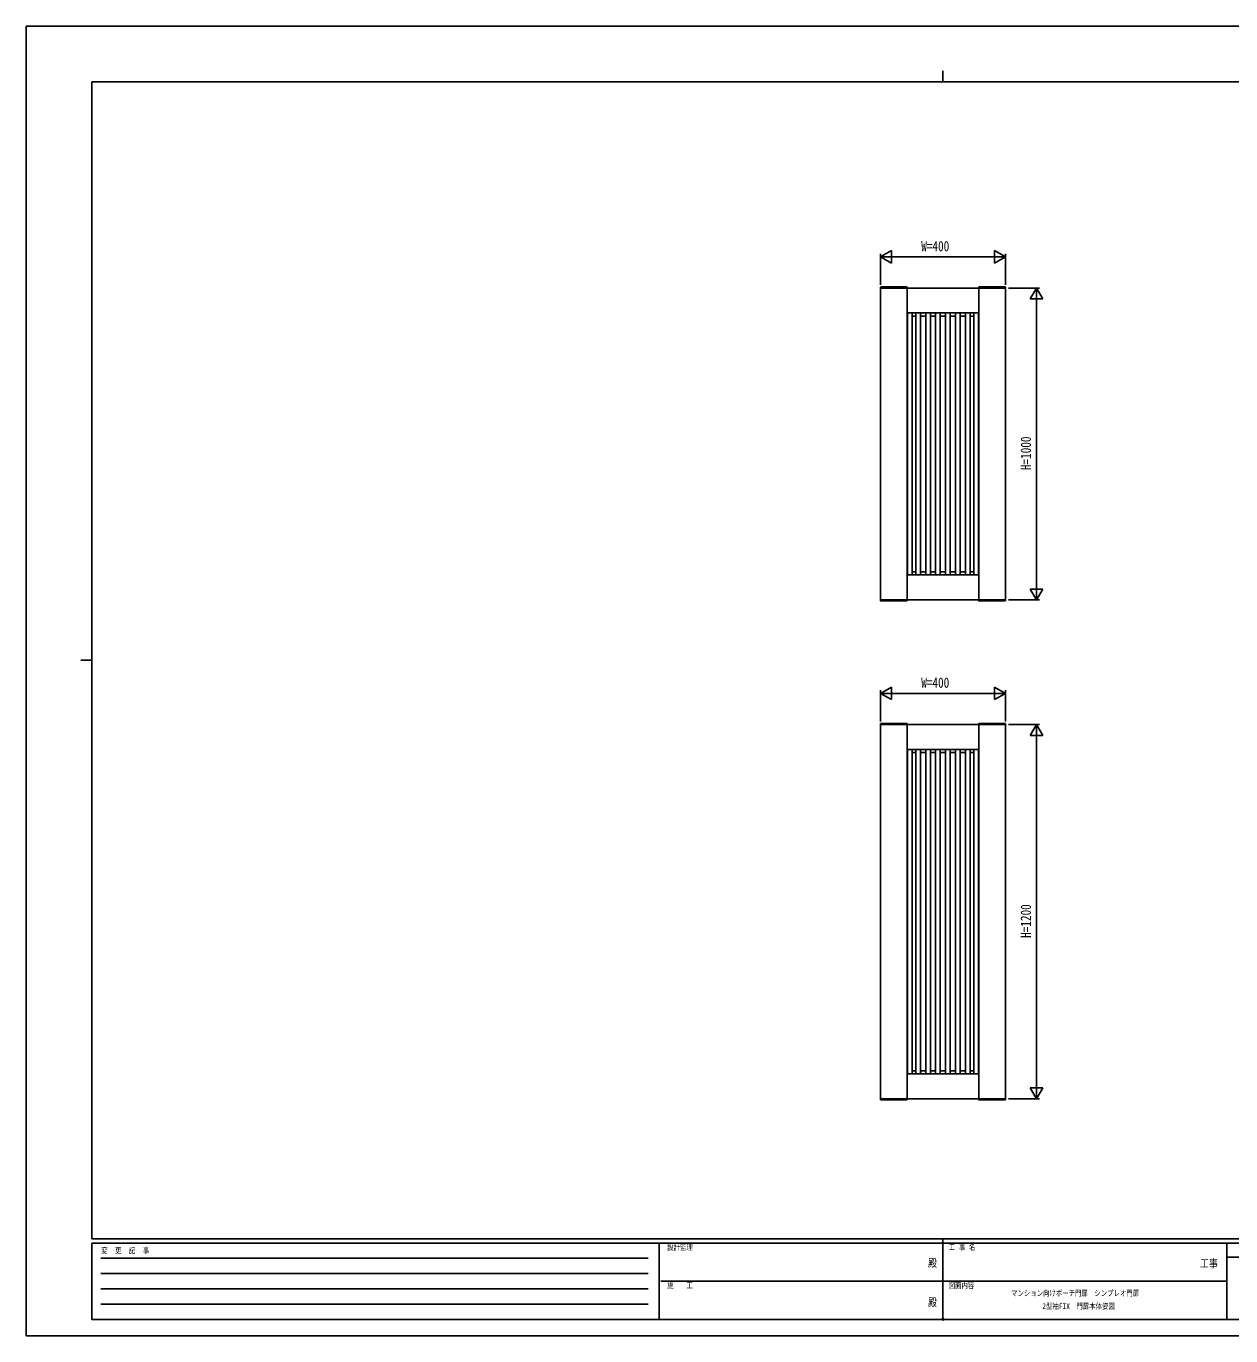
# Model space of a CAD drawing. Units: millimetres on the paper. Extents: x -390 to 385, y -288 to 288.
# Drawn here: x -389.5 to -3.2, y -288 to 132 of the extents above; entities that cross this region are included whole.
import ezdxf
from ezdxf.enums import TextEntityAlignment as Align

# ---------------------------------------------------------------- set-up
doc = ezdxf.new("R2010")
doc.units = ezdxf.units.MM
doc.header["$PDMODE"] = 32
doc.header["$PDSIZE"] = 0.5
for name, color, linetype in [('0-1_USER1', 3, 'Continuous'), ('0-2_YKK_A1', 4, 'Continuous'), ('0-3_YKK_D', 6, 'Continuous'), ('0-4_YKK_ZWAK', 7, 'Continuous')]:
    doc.layers.add(name, color=color, linetype=linetype)
doc.styles.add('ＭＳ ゴシック', font='')
doc.styles.get('ＭＳ ゴシック').set_extended_font_data('MS Gothic')

msp = doc.modelspace()

# ---------------------------------------------------------------- linework, layer by layer
at = {"layer": '0-2_YKK_A1'}
for p, q in [((-115.535, 48.287), (-115.549, 48.032)), ((-115.549, 48.032), (-106.949, 48.032)), ((-115.435, 48.382), (-107.062, 48.382)), ((-106.999, 48.032), (-106.999, -51.968)), ((-106.962, 48.287), (-106.949, 48.032)), ((-84.035, 48.287), (-84.049, 48.032)), ((-75.449, 48.032), (-84.049, 48.032)), ((-83.999, 48.032), (-83.999, -51.968)), ((-75.562, 48.382), (-83.935, 48.382)), ((-75.462, 48.287), (-75.449, 48.032)), ((-83.999, 40.032), (-106.999, 40.032)), ((-106.919, 39.032), (-106.999, 39.032)), ((-106.919, 40.032), (-106.919, -43.968)), ((-105.419, 40.032), (-105.419, -43.968)), ((-104.249, 39.032), (-105.419, 39.032)), ((-104.249, 40.032), (-104.249, -43.968)), ((-102.749, 40.032), (-102.749, -43.968)), ((-101.049, 39.032), (-102.749, 39.032)), ((-101.049, 40.032), (-101.049, -43.968)), ((-99.549, 40.032), (-99.549, -43.968)), ((-97.849, 39.032), (-99.549, 39.032)), ((-97.849, 40.032), (-97.849, -43.968)), ((-96.349, 40.032), (-96.349, -43.968)), ((-94.649, 39.032), (-96.349, 39.032)), ((-94.649, 40.032), (-94.649, -43.968)), ((-93.149, 40.032), (-93.149, -43.968)), ((-91.449, 39.032), (-93.149, 39.032)), ((-91.449, 40.032), (-91.449, -43.968)), ((-89.949, 40.032), (-89.949, -43.968)), ((-88.249, 39.032), (-89.949, 39.032)), ((-88.249, 40.032), (-88.249, -43.968)), ((-86.749, 40.032), (-86.749, -43.968)), ((-85.579, 39.032), (-86.749, 39.032)), ((-85.579, 40.032), (-85.579, -43.968)), ((-84.079, 40.032), (-84.079, -43.968)), ((-83.999, 39.032), (-84.079, 39.032)), ((-106.919, -42.968), (-106.999, -42.968)), ((-83.999, -43.968), (-106.999, -43.968)), ((-104.249, -42.968), (-105.419, -42.968)), ((-101.049, -42.968), (-102.749, -42.968)), ((-97.849, -42.968), (-99.549, -42.968)), ((-94.649, -42.968), (-96.349, -42.968)), ((-91.449, -42.968), (-93.149, -42.968)), ((-88.249, -42.968), (-89.949, -42.968)), ((-85.579, -42.968), (-86.749, -42.968)), ((-83.999, -42.968), (-84.079, -42.968)), ((-115.549, -51.968), (-106.949, -51.968)), ((-115.535, -52.223), (-115.549, -51.968)), ((-115.435, -52.318), (-107.062, -52.318)), ((-106.962, -52.223), (-106.949, -51.968)), ((-75.449, -51.968), (-84.049, -51.968)), ((-84.035, -52.223), (-84.049, -51.968)), ((-75.562, -52.318), (-83.935, -52.318)), ((-75.462, -52.223), (-75.449, -51.968)), ((-115.535, -91.713), (-115.549, -91.968)), ((-115.549, -91.968), (-106.949, -91.968)), ((-115.435, -91.618), (-107.062, -91.618)), ((-106.999, -91.968), (-106.999, -211.968)), ((-106.962, -91.713), (-106.949, -91.968)), ((-84.035, -91.713), (-84.049, -91.968)), ((-75.449, -91.968), (-84.049, -91.968)), ((-83.999, -91.968), (-83.999, -211.968)), ((-75.562, -91.618), (-83.935, -91.618)), ((-75.462, -91.713), (-75.449, -91.968)), ((-83.999, -99.968), (-106.999, -99.968)), ((-106.919, -99.968), (-106.919, -203.968)), ((-105.419, -99.968), (-105.419, -203.968)), ((-104.249, -99.968), (-104.249, -203.968)), ((-102.749, -99.968), (-102.749, -203.968)), ((-101.049, -99.968), (-101.049, -203.968)), ((-99.549, -99.968), (-99.549, -203.968)), ((-97.849, -99.968), (-97.849, -203.968)), ((-96.349, -99.968), (-96.349, -203.968)), ((-94.649, -99.968), (-94.649, -203.968)), ((-93.149, -99.968), (-93.149, -203.968)), ((-91.449, -99.968), (-91.449, -203.968)), ((-89.949, -99.968), (-89.949, -203.968)), ((-88.249, -99.968), (-88.249, -203.968)), ((-86.749, -99.968), (-86.749, -203.968)), ((-85.579, -99.968), (-85.579, -203.968)), ((-84.079, -99.968), (-84.079, -203.968)), ((-106.919, -100.968), (-106.999, -100.968)), ((-104.249, -100.968), (-105.419, -100.968)), ((-101.049, -100.968), (-102.749, -100.968)), ((-97.849, -100.968), (-99.549, -100.968)), ((-94.649, -100.968), (-96.349, -100.968)), ((-91.449, -100.968), (-93.149, -100.968)), ((-88.249, -100.968), (-89.949, -100.968)), ((-85.579, -100.968), (-86.749, -100.968)), ((-83.999, -100.968), (-84.079, -100.968)), ((-106.919, -202.968), (-106.999, -202.968)), ((-83.999, -203.968), (-106.999, -203.968)), ((-104.249, -202.968), (-105.419, -202.968)), ((-101.049, -202.968), (-102.749, -202.968)), ((-97.849, -202.968), (-99.549, -202.968)), ((-94.649, -202.968), (-96.349, -202.968)), ((-91.449, -202.968), (-93.149, -202.968)), ((-88.249, -202.968), (-89.949, -202.968)), ((-85.579, -202.968), (-86.749, -202.968)), ((-83.999, -202.968), (-84.079, -202.968)), ((-115.549, -211.968), (-106.949, -211.968)), ((-115.535, -212.223), (-115.549, -211.968)), ((-115.435, -212.318), (-107.062, -212.318)), ((-106.962, -212.223), (-106.949, -211.968)), ((-75.449, -211.968), (-84.049, -211.968)), ((-84.035, -212.223), (-84.049, -211.968)), ((-75.562, -212.318), (-83.935, -212.318)), ((-75.462, -212.223), (-75.449, -211.968))]:
    msp.add_line(p, q, dxfattribs=at)
for points in [[(-75.499, 48.032), (-115.499, 48.032), (-115.499, -51.968), (-75.499, -51.968)], [(-75.499, -91.968), (-115.499, -91.968), (-115.499, -211.968), (-75.499, -211.968)]]:
    msp.add_lwpolyline(points, close=True, dxfattribs=at)
for centre, start, end in [((-115.435, 48.282), 90, 177), ((-107.062, 48.282), 3, 90), ((-83.935, 48.282), 90, 177), ((-75.562, 48.282), 3, 90), ((-115.435, -52.218), 183, 270), ((-107.062, -52.218), 270, 357), ((-83.935, -52.218), 183, 270), ((-75.562, -52.218), 270, 357), ((-115.435, -91.718), 90, 177), ((-107.062, -91.718), 3, 90), ((-83.935, -91.718), 90, 177), ((-75.562, -91.718), 3, 90), ((-115.435, -212.218), 183, 270), ((-107.062, -212.218), 270, 357), ((-83.935, -212.218), 183, 270), ((-75.562, -212.218), 270, 357)]:
    msp.add_arc(centre, 0.1, start, end, dxfattribs=at)
at = {"layer": '0-3_YKK_D'}
for p, q in [((-115.499, 58.032), (-112.035, 60.032)), ((-115.499, 49.032), (-115.499, 59.032)), ((-112.035, 56.032), (-112.035, 60.032)), ((-75.499, 58.032), (-78.963, 60.032)), ((-78.963, 60.032), (-78.963, 56.032)), ((-75.499, 49.032), (-75.499, 59.032)), ((-115.499, 58.032), (-112.035, 56.032)), ((-115.499, 58.032), (-108.57, 58.032)), ((-79.499, 58.032), (-111.499, 58.032)), ((-75.499, 58.032), (-82.427, 58.032)), ((-75.499, 58.032), (-78.963, 56.032)), ((-74.499, 48.032), (-64.499, 48.032)), ((-65.499, 48.032), (-67.499, 44.568)), ((-65.499, 48.032), (-63.499, 44.568)), ((-65.499, 48.032), (-65.499, 41.104)), ((-67.499, 44.568), (-63.499, 44.568)), ((-65.499, 44.032), (-65.499, -47.968)), ((-65.499, -51.968), (-65.499, -45.04)), ((-65.499, -51.968), (-67.499, -48.504)), ((-63.499, -48.504), (-67.499, -48.504)), ((-65.499, -51.968), (-63.499, -48.504)), ((-74.499, -51.968), (-64.499, -51.968)), ((-115.499, -81.968), (-112.035, -79.968)), ((-115.499, -90.968), (-115.499, -80.968)), ((-115.499, -81.968), (-112.035, -83.968)), ((-115.499, -81.968), (-108.57, -81.968)), ((-112.035, -83.968), (-112.035, -79.968)), ((-79.499, -81.968), (-111.499, -81.968)), ((-75.499, -81.968), (-82.427, -81.968)), ((-75.499, -81.968), (-78.963, -79.968)), ((-78.963, -79.968), (-78.963, -83.968)), ((-75.499, -81.968), (-78.963, -83.968)), ((-75.499, -90.968), (-75.499, -80.968)), ((-74.499, -91.968), (-64.499, -91.968)), ((-65.499, -91.968), (-67.499, -95.432)), ((-65.499, -91.968), (-63.499, -95.432)), ((-65.499, -91.968), (-65.499, -98.896)), ((-67.499, -95.432), (-63.499, -95.432)), ((-65.499, -95.968), (-65.499, -207.968)), ((-65.499, -211.968), (-65.499, -205.04)), ((-65.499, -211.968), (-67.499, -208.504)), ((-63.499, -208.504), (-67.499, -208.504)), ((-65.499, -211.968), (-63.499, -208.504)), ((-74.499, -211.968), (-64.499, -211.968))]:
    msp.add_line(p, q, dxfattribs=at)
at = {"layer": '0-4_YKK_ZWAK'}
for p, q in [((-95.499, 117.65), (-95.499, 114.15)), ((177.501, 114.15), (-368.499, 114.15)), ((-368.499, -256.85), (-368.499, 114.15)), ((-371.999, -71.35), (-368.499, -71.35)), ((177.501, -256.85), (-368.499, -256.85)), ((-186.499, -258.25), (-368.499, -258.25)), ((-368.499, -282.75), (-368.499, -258.25)), ((-186.499, -258.25), (-186.499, -282.75)), ((-95.499, -258.25), (-186.499, -258.25)), ((-95.499, -256.85), (-95.499, -282.75)), ((-4.499, -258.25), (-95.499, -258.25)), ((-365.524, -263.15), (-189.999, -263.15)), ((43.801, -262.8), (-4.499, -262.8)), ((-365.524, -268.05), (-189.999, -268.05)), ((-365.524, -272.95), (-189.999, -272.95)), ((-185.974, -270.5), (-95.499, -270.5)), ((-95.499, -270.5), (-4.499, -270.5)), ((-365.524, -277.85), (-189.999, -277.85)), ((-368.499, -282.75), (-186.499, -282.75)), ((-186.499, -282.75), (-95.499, -282.75)), ((-95.499, -282.75), (-4.499, -282.75)), ((-4.499, -282.75), (43.801, -282.75))]:
    msp.add_line(p, q, dxfattribs=at)
msp.add_lwpolyline([(-389.5, -288), (204.5, -288), (204.5, 132), (-389.5, 132)], close=True, dxfattribs=at)
msp.add_lwpolyline([(43.801, -258.25), (-4.499, -258.25), (-4.499, -282.75)], dxfattribs=at)
msp.add_point((-95.499, -282.75), dxfattribs=at)

# ---------------------------------------------------------------- texts
at = {"layer": '0-1_USER1', "style": 'ＭＳ ゴシック', "width": 0.8}
for s, p in [('マンション向けポーチ門扉\u3000シンプレオ門扉', (-73.665, -275.792)), ('2型袖FIX\u3000門扉本体姿図', (-63.665, -279.958))]:
    msp.add_text(s, height=1.833, dxfattribs=at).set_placement(p, align=Align.BOTTOM_LEFT)
at = {"layer": '0-3_YKK_D', "style": 'ＭＳ ゴシック', "width": 0.8}
for p in [(-102.459, 58.832), (-102.459, -81.168)]:
    msp.add_text('W=400', height=3.299, dxfattribs=at).set_placement(p, align=Align.BOTTOM_LEFT)
for s, p in [('H=1000', (-66.299, -10.368)), ('H=1200', (-66.299, -160.368))]:
    msp.add_text(s, height=3.299, rotation=90, dxfattribs=at).set_placement(p, align=Align.BOTTOM_LEFT)
at = {"layer": '0-4_YKK_ZWAK', "style": 'ＭＳ ゴシック', "width": 0.8}
for s, height, p in [('変  更  記  事', 1.833, (-365.442, -262.1)), ('設計監理', 1.833, (-183.932, -261.05)), ('工 事 名', 1.833, (-93.661, -261.05)), ('殿', 2.566, (-100.307, -266.708)), ('工事', 2.566, (-13.087, -266.823)), ('施\u3000\u3000工', 1.833, (-183.932, -273.3)), ('図面内容', 1.833, (-93.661, -273.3)), ('殿', 2.566, (-100.307, -279.308))]:
    msp.add_text(s, height=height, dxfattribs=at).set_placement(p, align=Align.BOTTOM_LEFT)

doc.saveas('drawing.dxf')
